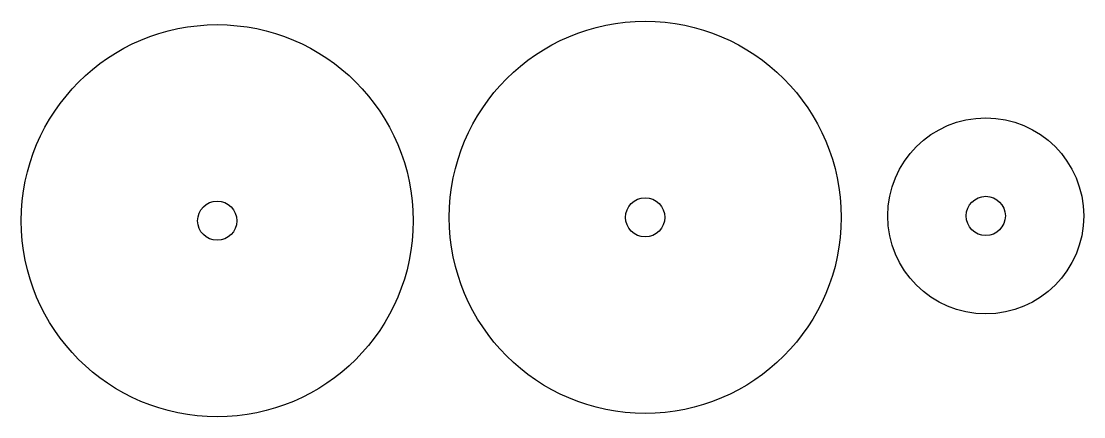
# Model space of a CAD drawing. Header units: millimetres. Extents: x -18 to 117, y 299 to 349.
import ezdxf

# ---------------------------------------------------------------- set-up
doc = ezdxf.new("R2010")
doc.units = ezdxf.units.MM

msp = doc.modelspace()

# ---------------------------------------------------------------- linework, layer by layer
for centre, radius in [((6.53, 323.74), 25), ((61.12, 324.17), 25), ((104.56, 324.35), 12.5), ((61.12, 324.17), 2.5), ((104.56, 324.35), 2.5), ((6.53, 323.74), 2.5)]:
    msp.add_circle(centre, radius)

doc.saveas('drawing.dxf')
